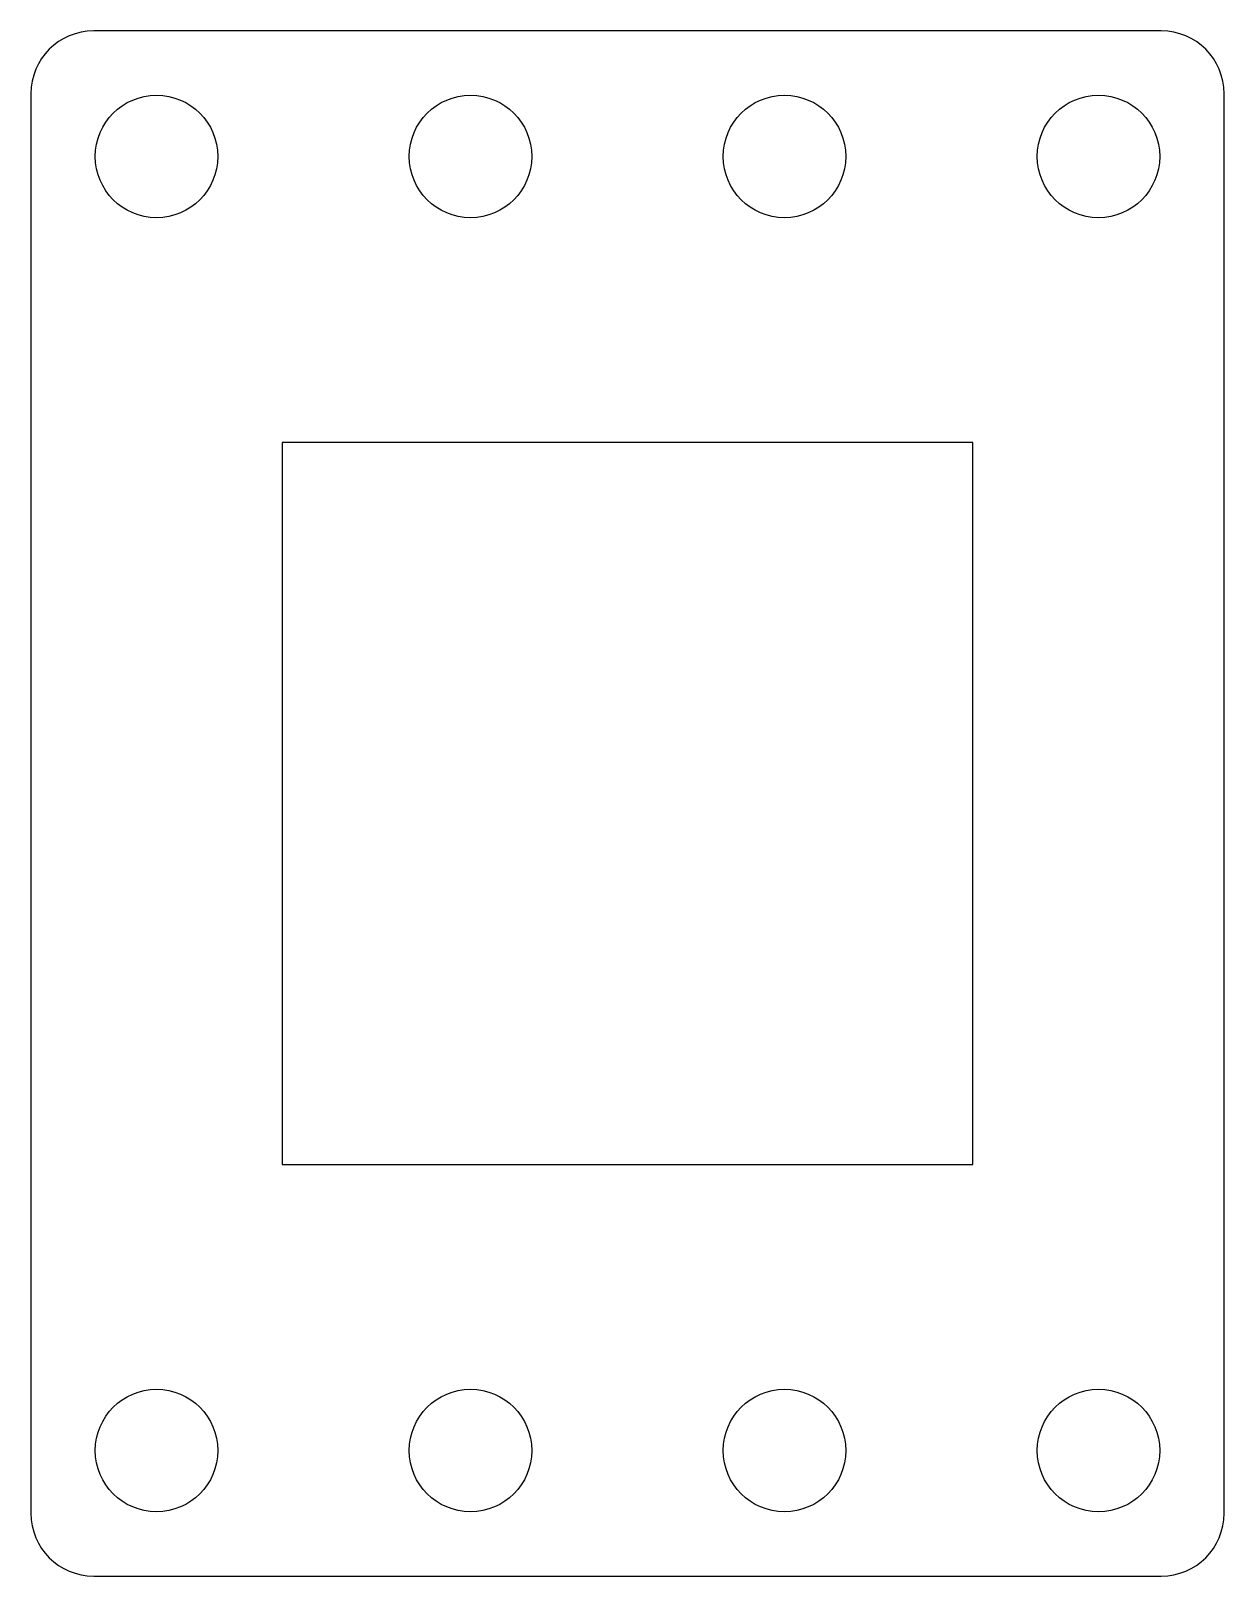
# Model space of a CAD drawing. Header units: millimetres. Extents: x -38 to 0, y -49.2 to 0.
import ezdxf

# ---------------------------------------------------------------- set-up
doc = ezdxf.new("R2010")
doc.units = ezdxf.units.MM

msp = doc.modelspace()

# ---------------------------------------------------------------- linework, layer by layer
at = {"color": 7, "linetype": 'Continuous', "lineweight": 25}
for p, q in [((-2, 0), (-36, 0)), ((-38, -2), (-38, -47.22)), ((0, -47.22), (0, -2)), ((-30, -13.11), (-30, -36.11)), ((-8, -13.11), (-30, -13.11)), ((-8, -36.11), (-8, -13.11)), ((-30, -36.11), (-8, -36.11)), ((-36, -49.22), (-2, -49.22))]:
    msp.add_line(p, q, dxfattribs=at)
for centre in [(-34, -4), (-24, -4), (-14, -4), (-4, -4), (-34, -45.22), (-24, -45.22), (-14, -45.22), (-4, -45.22)]:
    msp.add_circle(centre, 1.95, dxfattribs=at)
for centre, start, end in [((-36, -2), 90, 180), ((-2, -2), 0, 90), ((-36, -47.22), 180, 270), ((-2, -47.22), 270, 0)]:
    msp.add_arc(centre, 2, start, end, dxfattribs=at)

doc.saveas('drawing.dxf')
